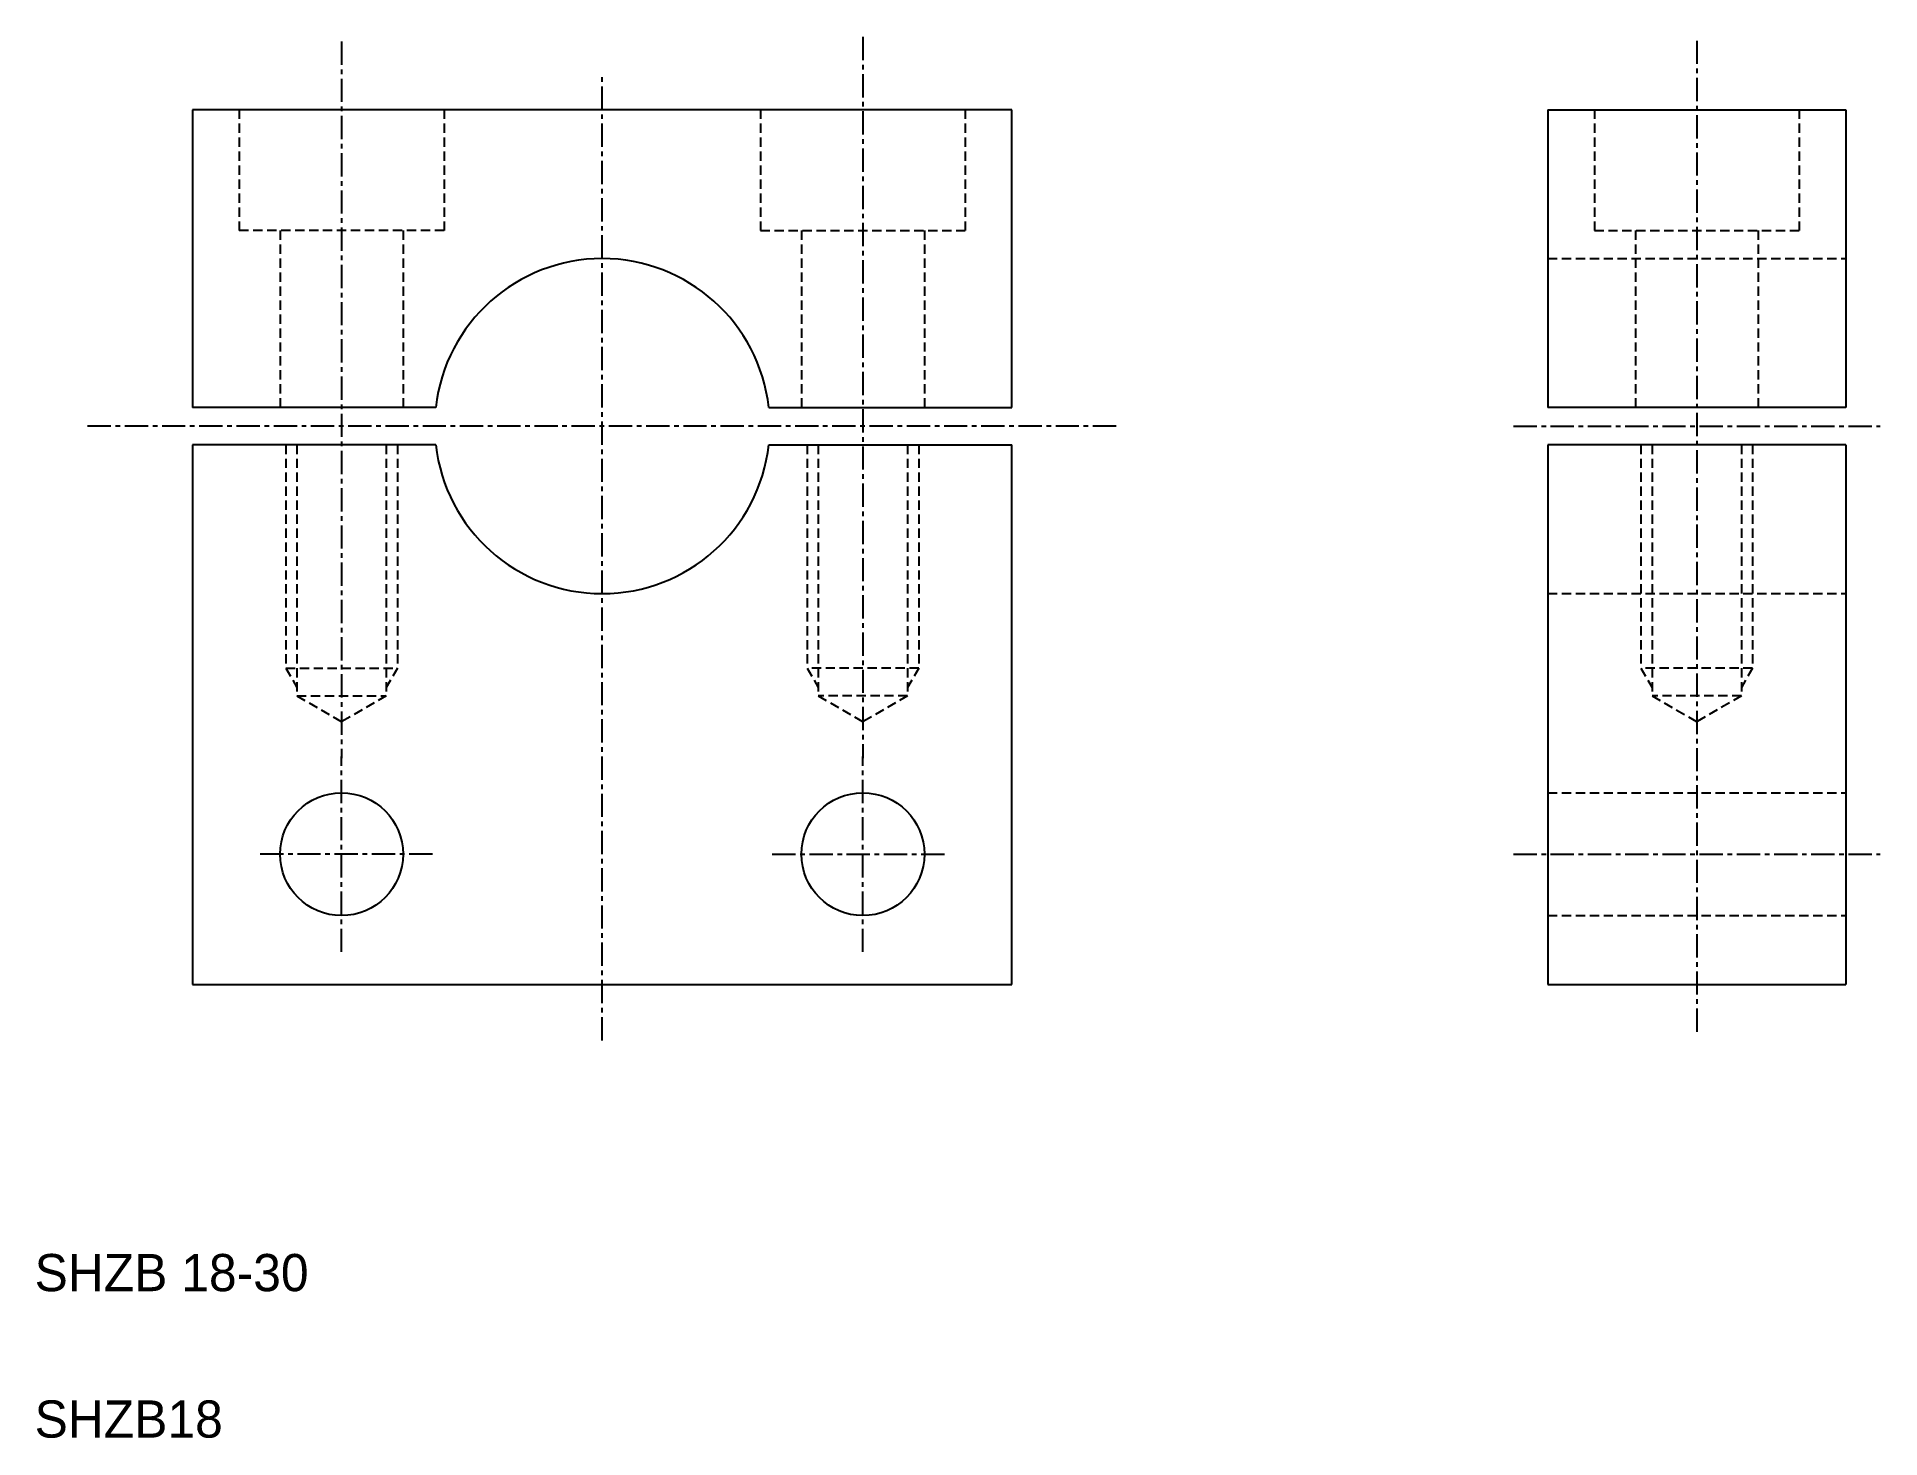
# Model space of a CAD drawing. Extents: x 176.8 to 275.8, y 74.3 to 149.6.
import ezdxf

# ---------------------------------------------------------------- set-up
doc = ezdxf.new("R2010")
doc.units = 0
doc.linetypes.add('CENTER', pattern=[2, 1.25, -0.25, 0.25, -0.25])
doc.linetypes.add('DASHED', pattern=[0.75, 0.5, -0.25])
doc.layers.get('0').update_dxf_attribs({"linetype": 'CONTINUOUS'})
doc.layers.add('CENTER', color=1, linetype='CENTER')

msp = doc.modelspace()

# ---------------------------------------------------------------- linework, layer by layer
at = {"color": 7, "linetype": 'CONTINUOUS'}
for p, q in [((229.119, 145.702), (185.119, 145.702)), ((185.119, 145.702), (185.119, 129.702)), ((229.119, 129.702), (229.119, 145.702)), ((257.905, 145.702), (257.905, 129.702)), ((257.905, 145.702), (273.905, 145.702)), ((273.905, 145.702), (273.905, 129.702)), ((198.175, 129.702), (185.119, 129.702)), ((216.064, 129.702), (229.119, 129.702)), ((273.905, 129.702), (257.905, 129.702)), ((198.175, 127.702), (185.119, 127.702)), ((185.119, 127.702), (185.119, 98.702)), ((216.064, 127.702), (229.119, 127.702)), ((229.119, 98.702), (229.119, 127.702)), ((273.905, 127.702), (257.905, 127.702)), ((257.905, 127.702), (257.905, 98.702)), ((273.905, 127.702), (273.905, 98.702)), ((185.119, 98.702), (229.119, 98.702)), ((257.905, 98.702), (273.905, 98.702))]:
    msp.add_line(p, q, dxfattribs=at)
at = {"color": 3, "linetype": 'DASHED'}
for p, q in [((187.619, 145.702), (187.619, 139.202)), ((198.619, 145.702), (198.619, 139.202)), ((215.619, 145.702), (215.619, 139.202)), ((226.619, 145.702), (226.619, 139.202)), ((260.405, 145.702), (260.405, 139.202)), ((271.405, 145.702), (271.405, 139.202)), ((198.619, 139.202), (187.619, 139.202)), ((189.819, 139.202), (189.819, 129.702)), ((196.419, 139.202), (196.419, 129.702)), ((215.619, 139.202), (226.619, 139.202)), ((217.819, 139.202), (217.819, 129.702)), ((224.419, 139.202), (224.419, 129.702)), ((260.405, 139.202), (271.405, 139.202)), ((262.605, 139.202), (262.605, 129.702)), ((269.205, 139.202), (269.205, 129.702)), ((257.905, 137.702), (273.905, 137.702)), ((190.119, 127.702), (190.119, 115.702)), ((190.719, 127.702), (190.719, 114.202)), ((195.519, 127.702), (195.519, 114.202)), ((196.119, 127.702), (196.119, 115.702)), ((218.119, 127.702), (218.119, 115.702)), ((218.719, 127.702), (218.719, 114.202)), ((223.519, 127.702), (223.519, 114.202)), ((224.119, 127.702), (224.119, 115.702)), ((262.905, 127.702), (262.905, 115.702)), ((263.505, 127.702), (263.505, 114.202)), ((268.305, 127.702), (268.305, 114.202)), ((268.905, 127.702), (268.905, 115.702)), ((257.905, 119.702), (273.905, 119.702)), ((190.119, 115.702), (196.119, 115.702)), ((190.119, 115.702), (190.719, 114.663)), ((196.119, 115.702), (195.519, 114.663)), ((224.119, 115.702), (218.119, 115.702)), ((218.119, 115.702), (218.719, 114.663)), ((224.119, 115.702), (223.519, 114.663)), ((268.905, 115.702), (262.905, 115.702)), ((262.905, 115.702), (263.505, 114.663)), ((268.905, 115.702), (268.305, 114.663)), ((190.719, 114.202), (193.119, 112.816)), ((190.719, 114.202), (195.519, 114.202)), ((195.519, 114.202), (193.119, 112.816)), ((223.519, 114.202), (218.719, 114.202)), ((218.719, 114.202), (221.119, 112.816)), ((223.519, 114.202), (221.119, 112.816)), ((263.505, 114.202), (265.905, 112.816)), ((268.305, 114.202), (263.505, 114.202)), ((268.305, 114.202), (265.905, 112.816)), ((257.905, 109.002), (273.905, 109.002)), ((257.905, 102.402), (273.905, 102.402))]:
    msp.add_line(p, q, dxfattribs=at)
at = {"color": 7, "linetype": 'CONTINUOUS'}
for centre in [(193.119, 105.702), (221.119, 105.702)]:
    msp.add_circle(centre, 3.3, dxfattribs=at)
for start, end in [(6.37937, 173.62063), (186.37937, 353.62063)]:
    msp.add_arc((207.119, 128.702), 9, start, end, dxfattribs=at)
at = {"layer": 'CENTER', "color": 1, "linetype": 'CENTER'}
for p, q in [((221.119, 149.615), (221.119, 110.862)), ((193.119, 149.368), (193.119, 110.862)), ((265.905, 149.407), (265.905, 96.09)), ((207.119, 95.702), (207.119, 147.542)), ((234.724, 128.702), (179.354, 128.702)), ((256.057, 128.702), (275.753, 128.702)), ((193.119, 100.451), (193.119, 110.953)), ((221.119, 100.451), (221.119, 110.953)), ((197.993, 105.702), (188.661, 105.702)), ((216.245, 105.702), (225.578, 105.702)), ((256.057, 105.702), (275.753, 105.702))]:
    msp.add_line(p, q, dxfattribs=at)

# ---------------------------------------------------------------- texts
at = {"color": 7, "linetype": 'CONTINUOUS'}
for s, p in [('SHZB 18-30', (176.63, 82.224)), ('SHZB18', (176.63, 74.358))]:
    msp.add_text(s, height=2, dxfattribs=at).set_placement(p)

doc.saveas('drawing.dxf')
